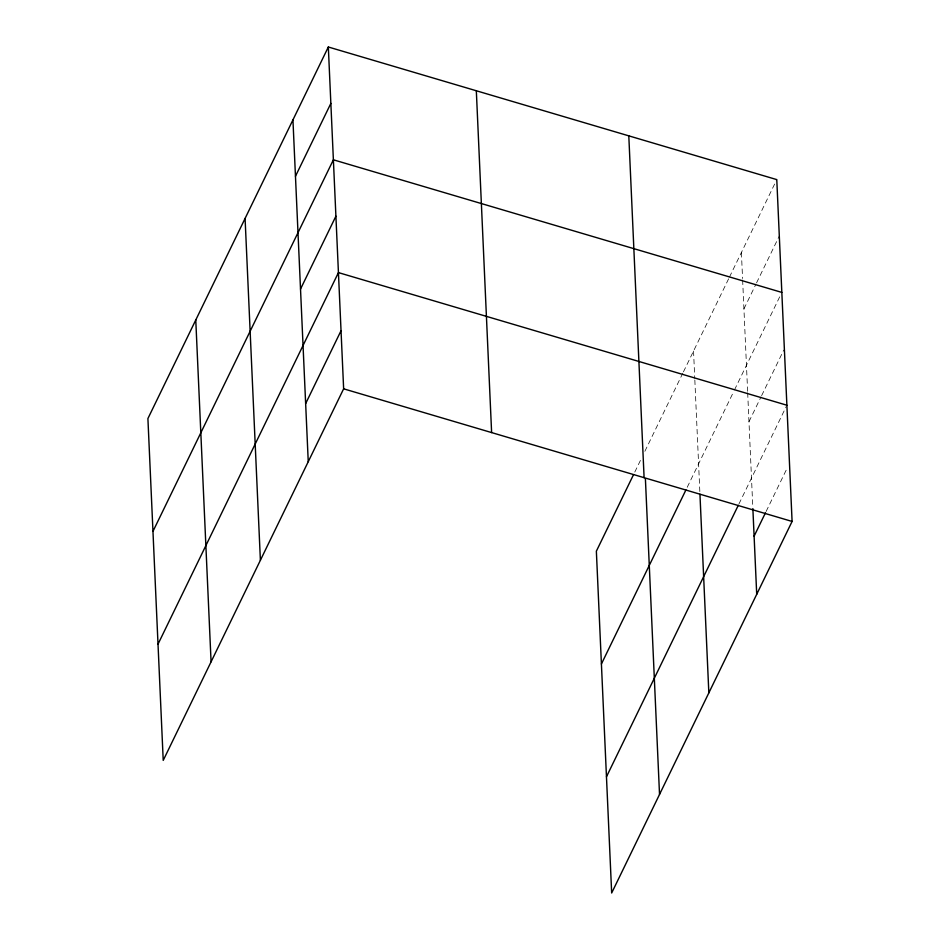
<?xml version="1.0" encoding="UTF-8"?>
<svg xmlns="http://www.w3.org/2000/svg" width="940" height="940" viewBox="0 0 940 940"><rect width="100%" height="100%" fill="white"/><g stroke="black" fill="none" stroke-linecap="round" stroke-linejoin="round"><path stroke-width="0.7" stroke-dasharray="4.7 3.53" d="M634.782 472.068L641.703 457.792M644.864 451.306L682.793 373.192M683.427 371.887L728.806 278.428M729.44 277.124L776.781 179.611M743.928 308.884L755.936 284.162M756.559 282.858L779.307 236.011M687.211 487.296L733.858 391.228M734.481 389.936L781.211 293.715M748.98 421.696L760.977 396.962M761.611 395.658L783.737 350.115M738.911 504.028L786.251 406.515M766.112 511.478L787.591 467.227M741.402 252.484L742.565 278.522M742.635 279.967L747.617 391.322M747.676 392.767L752.799 507.142M693.544 351.055L694.766 378.538M694.836 379.983L699.889 492.783"/><path stroke-width="1.41" d="M328.33 47L147.909 418.559L163.219 760.389L343.64 388.819L328.33 47L776.781 179.611L792.091 521.442L611.67 893L596.36 551.181L633.525 474.653M295.466 176.274L330.856 103.4M152.962 531.37L333.383 159.8L781.833 292.411M300.518 289.074L335.909 216.2M158.014 644.17L338.435 272.6L786.886 405.222M305.653 403.589L341.032 330.715M601.412 663.981L685.942 489.893M606.465 776.781L738.276 505.332M754.103 536.199L765.477 512.782M343.64 388.819L792.091 521.442M752.87 508.599L756.712 594.315M699.948 494.228L708.842 692.874M645.392 478.636L659.527 794.429M628.801 135.853L644.1 477.673M476.322 90.757L491.62 432.588M292.939 119.873L308.249 461.693M245.082 218.444L260.392 560.264M195.767 319.999L211.077 661.819"/></g></svg>
